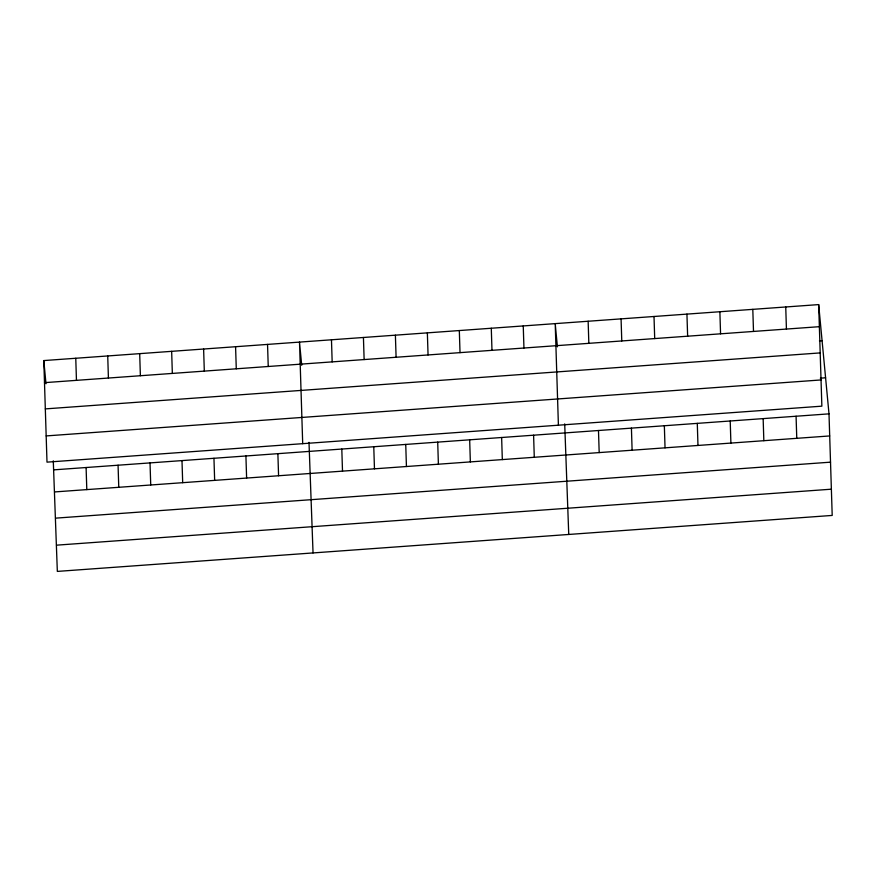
<?xml version="1.0" encoding="UTF-8"?>
<svg xmlns="http://www.w3.org/2000/svg" width="876" height="876" viewBox="0 0 876 876"><rect width="100%" height="100%" fill="white"/><g stroke="black" fill="none" stroke-linecap="round" stroke-linejoin="round"><path stroke-width="1.31" d="M818.666 304.596L821.863 406.168L46.997 462.145L43.8 360.573L818.666 304.596L829.003 413.855L832.2 515.427L57.334 571.404L53.283 460.82M44.49 382.659L819.367 326.682M819.443 340.841L822.082 340.655M45.322 408.895L820.188 352.908M820.33 378.18L825.597 377.797M46.165 435.92L821.042 379.943M54.137 469.832L829.003 413.855M54.838 491.918L829.703 435.941M55.659 518.143L830.525 462.167M56.502 545.168L831.379 489.191M557.41 346.808L555.209 323.627L558.406 425.199M564.702 423.875L568.743 534.459M301.705 365.281L299.504 342.1L302.702 443.672M308.998 442.347L313.039 552.931M43.8 360.573L45.99 383.754M796.076 416.231L796.766 438.318M785.739 306.972L786.429 329.058M763.149 418.618L763.839 440.694M752.802 309.359L753.502 331.446M730.212 420.995L730.902 443.081M719.875 311.736L720.565 333.822M697.285 423.371L697.975 445.457M686.937 314.112L687.638 336.198M664.347 425.747L665.037 447.833M654.011 316.499L654.7 338.574M631.421 428.134L632.111 450.209M621.073 318.875L621.774 340.961M598.483 430.51L599.184 452.596M588.146 321.251L588.836 343.337M533.593 435.197L534.283 457.283M523.246 325.938L523.947 348.024M501.63 437.507L502.32 459.593M491.283 328.248L491.983 350.334M469.667 439.818L470.357 461.904M459.32 330.559L460.02 352.645M437.704 442.128L438.394 464.203M427.357 332.869L428.057 354.955M405.741 444.428L406.431 466.514M395.394 335.18L396.094 357.266M373.767 446.738L374.468 468.824M363.43 337.49L364.131 359.565M341.804 449.049L342.505 471.135M331.467 339.789L332.168 361.876M277.878 453.669L278.579 475.756M267.541 344.41L268.242 366.496M245.915 455.98L246.616 478.066M235.578 346.721L236.279 368.807M213.952 458.29L214.653 480.376M203.615 349.031L204.316 371.117M181.989 460.601L182.69 482.676M171.652 351.342L172.342 373.428M150.026 462.9L150.727 484.986M139.689 353.652L140.379 375.727M118.063 465.211L118.764 487.297M107.726 355.963L108.416 378.038M86.1 467.521L86.801 489.607M75.763 358.262L76.453 380.348"/></g></svg>
